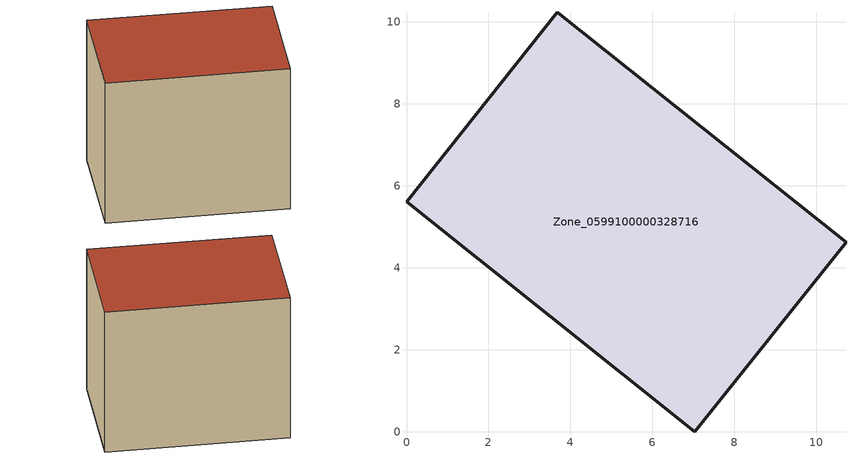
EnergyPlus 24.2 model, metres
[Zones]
Zone_0599100000328716
 floor ground (C_G): 0,5.62 3.68,10.24 10.72,4.62 7.03,0 z0.45
 wall outside (C_F): 3.68,10.24 0,5.62 7.03,0 10.72,4.62 3.68,10.24 z0.45:8.32
 roof outside (C_R): 7.03,0 10.72,4.62 3.68,10.24 0,5.62 z8.32
[BUILDING]
Pand.0599100000328716: North Axis=0; Terrain=City; Loads Convergence Tolerance Value=0.04; Temperature Convergence Tolerance Value=0.4; Solar Distribution=FullExterior; Maximum Number of Warmup Days=25; Minimum Number of Warmup Days=1
[Site:Location]
Rotterdam.The.Hague.AP_ZH_NLD Design_Conditions: Latitude=51.96; Longitude=4.45; Time Zone=1; Elevation=-4.5
[SITE:GROUNDTEMPERATURE:BUILDINGSURFACE]
18, 18, 18, 18, 18, 18, 18, 18, 18, 18, 18, 18
[MATERIAL] Thermal Absorptance=0.9; Solar Absorptance=0.7; Visible Absorptance=0.7
Name | Roughness | Thickness | Conductivity | Density | Specific Heat
G.TI.1975-1991 | MediumSmooth | 0.15 | 0.288461 | 540 | 1210
F.TI.1975-1991 | Rough | 0.3 | 0.230769 | 1920 | 840
R.TI.1975-1991 | MediumRough | 0.2 | 0.153846 | 1500 | 1000
[CONSTRUCTION]
C_G: G.TI.1975-1991
C_F: F.TI.1975-1991
C_R: R.TI.1975-1991
[ZONE]
Zone_0599100000328716: Type=1; Multiplier=1; Ceiling Height=Autocalculate; Volume=Autocalculate; Floor Area=autocalculate; Part of Total Floor Area=Yes
[ZONEINFILTRATION:DESIGNFLOWRATE]
Infil_Zone_0599100000328716: Zone or ZoneList or Space or SpaceList=Zone_0599100000328716; Schedule=AlwaysOn; Design Flow Rate Calculation Method=Flow/Area; Flow Rate per Floor Area=0.003; Constant Term Coefficient=1; Temperature Term Coefficient=0; Velocity Term Coefficient=0; Velocity Squared Term Coefficient=0
[HVACTEMPLATE:ZONE:IDEALLOADSAIRSYSTEM]
Zone_0599100000328716: Maximum Heating Supply Air Temperature=50; Minimum Cooling Supply Air Temperature=13; Maximum Heating Supply Air Humidity Ratio=0.0156; Minimum Cooling Supply Air Humidity Ratio=0.0077; Heating Limit=NoLimit; Cooling Limit=NoLimit; Dehumidification Control Type=ConstantSensibleHeatRatio; Cooling Sensible Heat Ratio=0.7; Dehumidification Setpoint=60; Humidification Control Type=None; Humidification Setpoint=30; Outdoor Air Method=None; Outdoor Air Flow Rate per Person=0.00944; Outdoor Air Flow Rate per Zone Floor Area=0; Outdoor Air Flow Rate per Zone=0; Demand Controlled Ventilation Type=None; Outdoor Air Economizer Type=NoEconomizer; Heat Recovery Type=None; Sensible Heat Recovery Effectiveness=0.7; Latent Heat Recovery Effectiveness=0.65
[ZONECONTROL:THERMOSTAT]
ThermostatControl_Zone_0599100000328716: Zone or ZoneList=Zone_0599100000328716; Control Type Schedule=DualSetpointControlType; Control 1=Thermostat_Zone_0599100000328716; Temperature Difference Between Cutout And Setpoint=0
[THERMOSTATSETPOINT:DUALSETPOINT]
Thermostat_Zone_0599100000328716: Heating Setpoint Temperature Schedule=HeatingSetpoint_Zone_0599100000328716; Cooling Setpoint Temperature Schedule=CoolingSetpoint_Zone_0599100000328716
[SCHEDULE:COMPACT]
HeatingSetpoint_Zone_0599100000328716: Through: 12/31, For: AllDays, Until: 24:00, 21
CoolingSetpoint_Zone_0599100000328716: Through: 12/31, For: AllDays, Until: 24:00, 24
DualSetpointControlType: Through: 12/31, For: AllDays, Until: 24:00, 4
AlwaysOn: Through: 12/31, For: AllDays, Until: 24:00, 1
